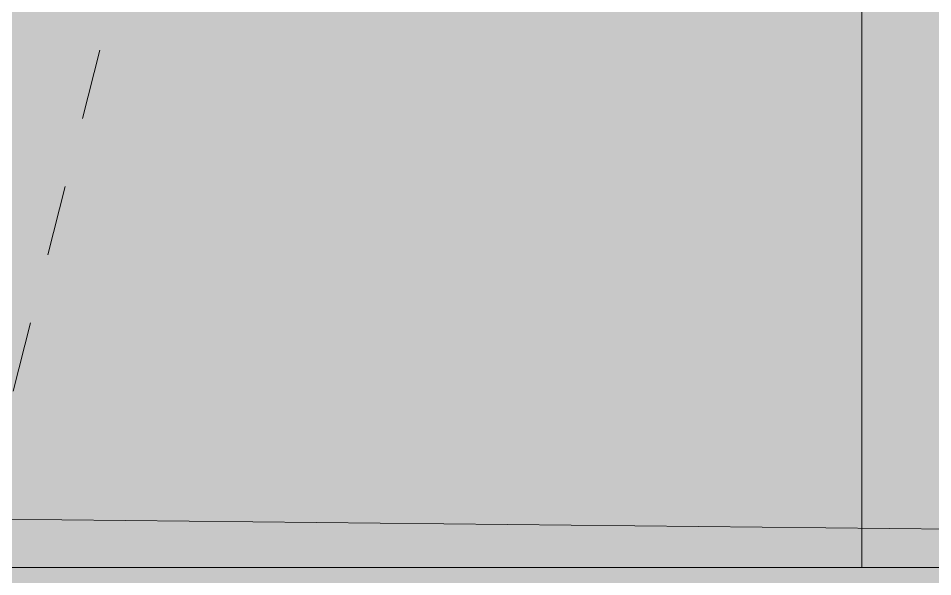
# Model space of a CAD drawing. Header units: metres. Extents: x 3856 to 4207, y -1118 to -691.
# Drawn here: x 3969.757 to 3971.058, y -967.252 to -966.458 of the extents above; entities that cross this region are included whole.
import ezdxf

# ---------------------------------------------------------------- set-up
doc = ezdxf.new("R2010")
doc.units = ezdxf.units.M
doc.linetypes.add('Trazo', pattern=[0.006, 0.003, -0.003])
for name, color, linetype, lineweight in [('_Hidden Lines_', 7, 'Trazo', 9), ('Parking', 7, 'Continuous', 9), ('Surface Pattern', 7, 'Continuous', 9), ('Text Notes', 7, 'Continuous', 9)]:
    doc.layers.add(name, color=color, linetype=linetype, lineweight=lineweight)

# ---------------------------------------------------------------- blocks, each defined once
blk = doc.blocks.new('Cour Parqueadero verde - 5_00x2_50 p-V739-IMPLANTACIÓN - KIT COMERCIAL')
at = {"layer": 'Parking', "true_color": 0xc1ce84}
blk.add_hatch(color=53, dxfattribs=at).paths.add_polyline_path([(1.0454, -2.5), (1.2454, -2.5), (1.2454, 2.5), (1.0454, 2.5), (1.0454, -1.7), (0.3054, -1.7), (0.3054, 2.5), (-0.3146, 2.5), (-0.3146, -1.7), (-1.0546, -1.7), (-1.0546, 2.5), (-1.2546, 2.5), (-1.2546, -2.5), (0.3054, -2.5)])
at = {"layer": '_Hidden Lines_'}
blk.add_line((1.2454, 2.5), (-0.0046, -2.42), dxfattribs=at)
at = {"layer": 'Parking'}
for p, q in [((1.2454, -2.5), (1.2454, 2.5)), ((-1.2546, -2.5), (1.2454, -2.5))]:
    blk.add_line(p, q, dxfattribs=at)
blk = doc.blocks.new('Cour Parqueadero verde - 5_00x2_50 p-V1049-IMPLANTACIÓN - KIT COMERCIAL')
at = {"layer": 'Parking', "true_color": 0xc1ce84}
h = blk.add_hatch(color=53, dxfattribs=at)
h.paths.add_polyline_path([(-0.3146, -2.5), (0.9172, -2.5), (0.8769, -2.3511), (0.9633, -2.1273), (1.1383, -2.0322), (1.1947, -1.7675), (1.2454, -1.7845), (1.2454, -1.2749), (1.1407, -1.3318), (1.0544, -1.5556), (1.0708, -1.6292), (1.0454, -1.6697), (1.0403, -1.7), (1.0204, -1.7), (0.9009, -1.8908), (0.8279, -2.1699), (0.649, -2.2943), (0.5439, -2.3274), (0.3923, -2.2546), (0.1712, -1.9423), (-0.0023, -1.7927), (-0.0217, -1.6111), (-0.0218, -1.4902), (-0.1008, -1.5948), (-0.2163, -1.6111), (-0.3146, -1.5371), (-0.3146, -1.7), (-1.0546, -1.7), (-1.0546, 2.5), (-1.2546, 2.5), (-1.2546, -2.5), (-1.0546, -2.5)])
h.paths.add_polyline_path([(0.649, -2.0398), (0.8085, -2.0315), (0.8493, -1.8769), (0.7159, -1.7903), (0.5918, -1.8908), (0.6458, -2.0315)])
h.paths.add_polyline_path([(1.0454, -1.221), (1.0983, -1.0564), (1.2454, -0.8374), (1.2353, -0.2611), (1.181, -0.295), (1.2454, -0.1445), (1.2394, 2.5), (1.1487, 2.5), (1.0542, 2.4027), (1.0454, 2.4027), (1.0454, -0.4029), (1.1124, -0.4186), (1.0689, -0.5235), (1.0454, -0.5729), (1.0454, -1.0814)])
h.paths.add_polyline_path([(0.3054, -1.1096), (0.3054, 2.396), (0.213, 2.355), (0.117, 2.2004), (0.1299, 2.1082), (0.213, 1.951), (0.2843, 1.8476), (0.2511, 1.7489), (0.1299, 1.8242), (0.0667, 1.8876), (-0.0228, 1.769), (-0.1492, 1.851), (-0.2733, 1.7505), (-0.2515, 1.6939), (-0.2903, 1.5788), (-0.3146, 1.5531), (-0.3146, -0.9899), (-0.1676, -0.9608), (-0.1652, -0.9487), (-0.0506, -0.9608), (0.0168, -0.8387), (0.1558, -0.8599), (0.1853, -1.0059), (0.2056, -1.0234)])
h.paths.add_polyline_path([(-0.1672, 2.2292), (-0.1339, 2.328), (-0.2627, 2.5), (-0.3146, 2.5), (-0.3146, 2.3308), (-0.2627, 2.2818), (-0.1802, 2.2364)])
at = {"layer": 'Parking'}
for p, q in [((-1.2546, 2.5), (-1.2546, -2.5)), ((-1.2546, -2.5), (0.9172, -2.5))]:
    blk.add_line(p, q, dxfattribs=at)

msp = doc.modelspace()

# ---------------------------------------------------------------- hatches: boundary and pattern name
at = {"layer": 'Surface Pattern', "true_color": 0xcdcdcd}
msp.add_hatch(color=254, dxfattribs=at).paths.add_polyline_path([(3971.6098, -968.2273), (3971.6098, -967.2388), (3964.8544, -967.2388), (3964.7529, -967.2799), (3964.667, -967.339), (3964.3968, -967.3821), (3964.1917, -967.4764), (3964.1289, -967.2388), (3963.9002, -967.2388), (3963.9709, -967.4133), (3963.9311, -967.4659), (3963.7496, -967.515), (3963.5089, -967.4782), (3963.3805, -967.4022), (3963.2905, -967.4854), (3963.0761, -967.5074), (3962.8987, -967.4934), (3962.7536, -967.4668), (3962.7208, -967.4009), (3962.6145, -967.3217), (3962.3845, -967.3541), (3962.1373, -967.2712), (3962.1286, -967.2388), (3955.1098, -967.2388), (3955.1098, -968.2273), (3971.1568, -968.2273)])

# ---------------------------------------------------------------- linework, layer by layer
at = {"layer": 'Text Notes'}
msp.add_line((4039.8233, -967.8931), (3869.95, -966.1407), dxfattribs=at)

# ---------------------------------------------------------------- block references
at = {"layer": 'Parking'}
for name, p in [('Cour Parqueadero verde - 5_00x2_50 p-V739-IMPLANTACIÓN - KIT COMERCIAL', (3969.7114, -964.7388)), ('Cour Parqueadero verde - 5_00x2_50 p-V1049-IMPLANTACIÓN - KIT COMERCIAL', (3972.2114, -964.7388))]:
    msp.add_blockref(name, p, dxfattribs=at)

doc.saveas('drawing.dxf')
